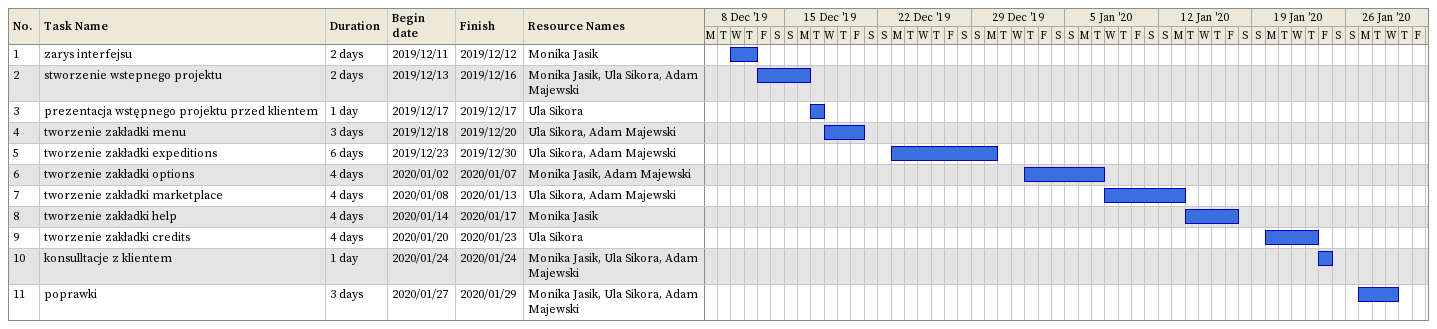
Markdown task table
| ID | Task | Duration | Start | Finish | Resources |
|---|---|---|---|---|---|
| 1 | zarys interfejsu | 2d | 2019-12-11 | 2019-12-12 | Monika Jasik |
| 2 | stworzenie wstepnego projektu | 2d | 2019-12-13 | 2019-12-16 | Monika Jasik, Ula Sikora, Adam Majewski |
| 3 | prezentacja wstępnego projektu przed klientem | 1d | 2019-12-17 | 2019-12-17 | Ula Sikora |
| 4 | tworzenie zakładki menu | 3d | 2019-12-18 | 2019-12-20 | Ula Sikora, Adam Majewski |
| 5 | tworzenie zakładki expeditions | 6d | 2019-12-23 | 2019-12-30 | Ula Sikora, Adam Majewski |
| 6 | tworzenie zakładki options | 4d | 2020-01-02 | 2020-01-07 | Monika Jasik, Adam Majewski |
| 7 | tworzenie zakładki marketplace | 4d | 2020-01-08 | 2020-01-13 | Ula Sikora, Adam Majewski |
| 8 | tworzenie zakładki help | 4d | 2020-01-14 | 2020-01-17 | Monika Jasik |
| 9 | tworzenie zakładki credits | 4d | 2020-01-20 | 2020-01-23 | Ula Sikora |
| 10 | konsulltacje z klientem | 1d | 2020-01-24 | 2020-01-24 | Monika Jasik, Ula Sikora, Adam Majewski |
| 11 | poprawki | 3d | 2020-01-27 | 2020-01-29 | Monika Jasik, Ula Sikora, Adam Majewski |
